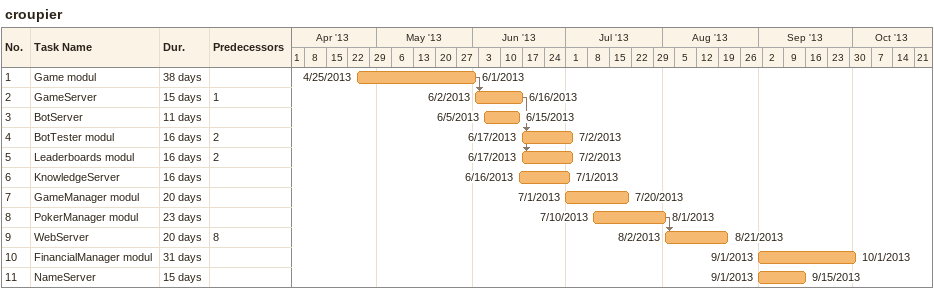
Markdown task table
croupier

| ID | Task | Duration | Start | Finish | Predecessors |
|---|---|---|---|---|---|
| 1 | Game modul | 38d | 2013-04-25 | 2013-06-01 |  |
| 2 | GameServer | 15d | 2013-06-02 | 2013-06-16 | 1 |
| 3 | BotServer | 11d | 2013-06-05 | 2013-06-15 |  |
| 4 | BotTester modul | 16d | 2013-06-17 | 2013-07-02 | 2 |
| 5 | Leaderboards modul | 16d | 2013-06-17 | 2013-07-02 | 2 |
| 6 | KnowledgeServer | 16d | 2013-06-16 | 2013-07-01 |  |
| 7 | GameManager modul | 20d | 2013-07-01 | 2013-07-20 |  |
| 8 | PokerManager modul | 23d | 2013-07-10 | 2013-08-01 |  |
| 9 | WebServer | 20d | 2013-08-02 | 2013-08-21 | 8 |
| 10 | FinancialManager modul | 31d | 2013-09-01 | 2013-10-01 |  |
| 11 | NameServer | 15d | 2013-09-01 | 2013-09-15 |  |
